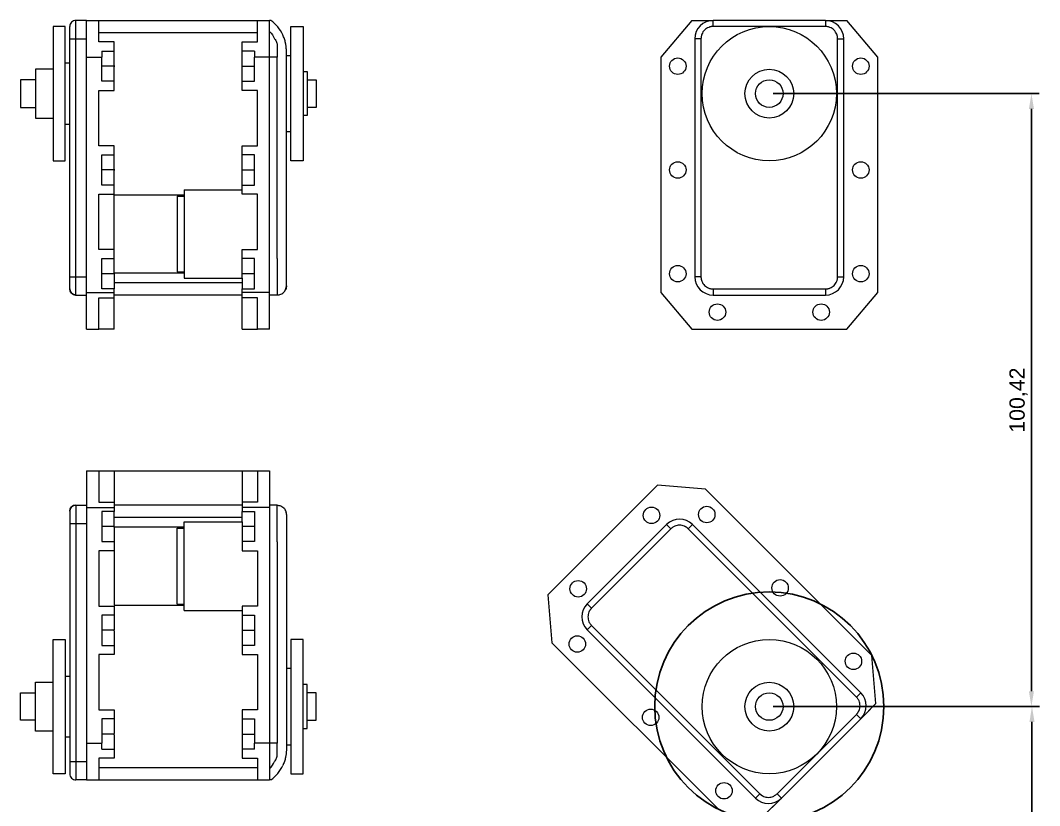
# Model space of a CAD drawing. Header units: millimetres. Extents: x 2045 to 5131, y -377 to 2192.
# Drawn here: x 3257 to 3424.1, y 1363.3 to 1491.9 of the extents above; entities that cross this region are included whole.
import ezdxf

# ---------------------------------------------------------------- set-up
doc = ezdxf.new("R2010")
doc.units = ezdxf.units.MM
doc.layers.add('AM_5', color=3, linetype='Continuous', lineweight=25)
doc.layers.add('Legs', color=7, linetype='Continuous')
doc.layers.add('RX-28', color=7, linetype='Continuous')
doc.styles.get("Standard").update_dxf_attribs({"font": 'arial.ttf'})
doc.dimstyles.new('ISO-25$0', dxfattribs={"dimtxt": 2.5, "dimasz": 2.5, "dimexe": 1.25, "dimexo": 0.625, "dimtad": 1, "dimtxsty": 'Standard', "dimcen": 2.5, "dimadec": 0, "dimazin": 0, "dimtfac": 1, "dimtmove": 0, "dimatfit": 3, "dimfxl": 1, "dimarcsym": 0})

# ---------------------------------------------------------------- blocks, each defined once
blk = doc.blocks.new('*D13')
at = {"layer": 'AM_5', "color": 0, "lineweight": -2, "transparency": 16777216}
for p, q in [((3380.41, 1479.91), (3424, 1479.91)), ((3422.75, 1477.41), (3422.75, 1381.99)), ((3380.41, 1379.49), (3424, 1379.49))]:
    blk.add_line(p, q, dxfattribs=at)
at = {"layer": 'AM_5', "color": 0, "transparency": 16777216}
for points in [[(3422.34, 1477.41), (3423.17, 1477.41), (3422.75, 1479.91)], [(3422.34, 1381.99), (3423.17, 1381.99), (3422.75, 1379.49)]]:
    blk.add_solid(points, dxfattribs=at)
at = {"layer": 'Defpoints', "color": 0, "transparency": 16777216}
for p in [(3379.79, 1479.91), (3379.79, 1379.49), (3422.75, 1379.49)]:
    blk.add_point(p, dxfattribs=at)
at = {"layer": 'AM_5', "color": 0, "transparency": 16777216, "insert": (3420.63, 1429.7), "char_height": 2.5, "attachment_point": 5, "rotation": 90}
blk.add_mtext('100,42', dxfattribs=at)
blk = doc.blocks.new('*D14')
at = {"layer": 'AM_5', "color": 0, "lineweight": -2, "transparency": 16777216}
for p, q in [((3380.41, 1379.49), (3424.09, 1379.49)), ((3422.84, 1376.99), (3422.84, 1263.01)), ((3380.41, 1260.51), (3424.09, 1260.51))]:
    blk.add_line(p, q, dxfattribs=at)
at = {"layer": 'AM_5', "color": 0, "transparency": 16777216}
for points in [[(3422.43, 1376.99), (3423.26, 1376.99), (3422.84, 1379.49)], [(3422.43, 1263.01), (3423.26, 1263.01), (3422.84, 1260.51)]]:
    blk.add_solid(points, dxfattribs=at)
at = {"layer": 'Defpoints', "color": 0, "transparency": 16777216}
for p in [(3379.79, 1379.49), (3379.79, 1260.51), (3422.84, 1260.51)]:
    blk.add_point(p, dxfattribs=at)
at = {"layer": 'AM_5', "color": 0, "transparency": 16777216, "insert": (3420.72, 1320), "char_height": 2.5, "attachment_point": 5, "rotation": 90}
blk.add_mtext('118,98', dxfattribs=at)

msp = doc.modelspace()

# ---------------------------------------------------------------- linework, layer by layer
at = {"layer": 'Legs', "color": 7, "linetype": 'Continuous', "lineweight": 15}
for p, q in [((3266.138, 1488.913), (3266.138, 1491.913)), ((3267.888, 1491.913), (3266.138, 1491.913)), ((3267.888, 1485.913), (3267.888, 1491.913)), ((3267.888, 1491.913), (3269.888, 1491.913)), ((3269.888, 1488.388), (3269.888, 1491.913)), ((3269.888, 1491.913), (3295.888, 1491.913)), ((3295.888, 1488.388), (3295.888, 1491.913)), ((3295.888, 1491.913), (3297.888, 1491.913)), ((3297.888, 1485.913), (3297.888, 1491.913)), ((3262.388, 1490.913), (3262.388, 1468.913)), ((3264.388, 1468.913), (3264.388, 1490.913)), ((3301.388, 1468.913), (3301.388, 1490.913)), ((3303.388, 1490.913), (3303.388, 1468.913)), ((3265.138, 1488.913), (3266.138, 1488.913)), ((3265.138, 1449.913), (3265.138, 1488.913)), ((3266.138, 1488.913), (3267.888, 1488.913)), ((3266.138, 1449.913), (3266.138, 1488.913)), ((3269.888, 1489.913), (3295.888, 1489.913)), ((3272.388, 1488.388), (3269.888, 1488.388)), ((3270.388, 1486.888), (3272.388, 1486.888)), ((3270.388, 1486.888), (3270.388, 1485.913)), ((3272.388, 1486.888), (3272.388, 1488.388)), ((3272.388, 1484.513), (3272.388, 1486.888)), ((3293.388, 1486.888), (3293.388, 1488.388)), ((3293.388, 1488.388), (3295.888, 1488.388)), ((3295.388, 1486.888), (3293.388, 1486.888)), ((3293.388, 1484.513), (3293.388, 1486.888)), ((3295.388, 1486.888), (3295.388, 1485.913)), ((3299.138, 1487.77), (3299.138, 1486.913)), ((3267.888, 1485.913), (3270.388, 1485.913)), ((3267.888, 1447.313), (3267.888, 1485.913)), ((3270.388, 1481.938), (3270.388, 1485.913)), ((3295.388, 1481.938), (3295.388, 1485.913)), ((3297.888, 1485.913), (3295.388, 1485.913)), ((3297.888, 1447.313), (3297.888, 1485.913)), ((3299.138, 1485.913), (3297.888, 1485.913)), ((3299.138, 1452.913), (3299.138, 1485.913)), ((3300.638, 1453.414), (3300.638, 1485.412)), ((3259.538, 1483.913), (3259.538, 1475.913)), ((3272.388, 1484.413), (3270.388, 1484.413)), ((3272.388, 1484.513), (3272.388, 1484.313)), ((3272.388, 1481.938), (3272.388, 1484.313)), ((3293.388, 1484.313), (3293.388, 1484.513)), ((3293.388, 1484.413), (3295.388, 1484.413)), ((3293.388, 1481.938), (3293.388, 1484.313)), ((3304.038, 1483.513), (3304.038, 1476.313)), ((3257.038, 1482.163), (3257.038, 1477.663)), ((3272.388, 1481.938), (3270.388, 1481.938)), ((3272.388, 1480.438), (3272.388, 1481.938)), ((3293.388, 1480.438), (3293.388, 1481.938)), ((3293.388, 1481.938), (3295.388, 1481.938)), ((3305.538, 1482.163), (3305.538, 1477.663)), ((3269.888, 1480.438), (3272.388, 1480.438)), ((3269.888, 1471.388), (3269.888, 1480.438)), ((3295.888, 1480.438), (3293.388, 1480.438)), ((3295.888, 1471.388), (3295.888, 1480.438)), ((3272.388, 1471.388), (3269.888, 1471.388)), ((3272.388, 1469.888), (3272.388, 1471.388)), ((3293.388, 1469.888), (3293.388, 1471.388)), ((3293.388, 1471.388), (3295.888, 1471.388)), ((3270.388, 1469.888), (3272.388, 1469.888)), ((3270.388, 1464.938), (3270.388, 1469.888)), ((3272.388, 1467.513), (3272.388, 1469.888)), ((3295.388, 1469.888), (3293.388, 1469.888)), ((3293.388, 1467.513), (3293.388, 1469.888)), ((3295.388, 1464.938), (3295.388, 1469.888)), ((3272.388, 1467.413), (3270.388, 1467.413)), ((3272.388, 1467.513), (3272.388, 1467.313)), ((3272.388, 1464.938), (3272.388, 1467.313)), ((3293.388, 1467.313), (3293.388, 1467.513)), ((3293.388, 1467.413), (3295.388, 1467.413)), ((3293.388, 1464.938), (3293.388, 1467.313)), ((3269.888, 1463.438), (3272.388, 1463.438)), ((3269.888, 1454.388), (3269.888, 1463.438)), ((3272.388, 1464.938), (3270.388, 1464.938)), ((3272.388, 1463.438), (3272.388, 1464.938)), ((3283.888, 1464.163), (3283.888, 1449.663)), ((3283.888, 1464.163), (3293.388, 1464.163)), ((3293.388, 1463.438), (3293.388, 1464.938)), ((3293.388, 1464.938), (3295.388, 1464.938)), ((3295.888, 1463.438), (3293.388, 1463.438)), ((3295.888, 1454.388), (3295.888, 1463.438)), ((3272.388, 1463.313), (3283.888, 1463.313)), ((3272.388, 1454.388), (3272.388, 1463.313)), ((3282.738, 1463.123), (3282.738, 1450.703)), ((3282.738, 1463.123), (3283.888, 1463.123)), ((3272.388, 1454.388), (3269.888, 1454.388)), ((3272.388, 1452.888), (3272.388, 1454.388)), ((3293.388, 1452.888), (3293.388, 1454.388)), ((3293.388, 1454.388), (3295.888, 1454.388)), ((3270.388, 1452.888), (3272.388, 1452.888)), ((3270.388, 1447.938), (3270.388, 1452.888)), ((3272.388, 1450.513), (3272.388, 1452.888)), ((3295.388, 1452.888), (3293.388, 1452.888)), ((3293.388, 1449.663), (3293.388, 1452.888)), ((3295.388, 1447.938), (3295.388, 1452.888)), ((3299.138, 1451.913), (3299.138, 1449.913)), ((3272.388, 1450.413), (3270.388, 1450.413)), ((3272.388, 1450.513), (3272.388, 1450.313)), ((3283.888, 1450.513), (3272.388, 1450.513)), ((3272.388, 1450.313), (3272.388, 1447.938)), ((3282.738, 1450.703), (3283.888, 1450.703)), ((3295.388, 1450.413), (3293.388, 1450.413)), ((3265.138, 1449.913), (3266.138, 1449.913)), ((3266.138, 1446.913), (3266.138, 1449.913)), ((3266.138, 1449.913), (3267.888, 1449.913)), ((3293.388, 1448.913), (3272.388, 1448.913)), ((3283.888, 1449.663), (3293.388, 1449.663)), ((3293.388, 1449.663), (3293.388, 1447.938)), ((3299.138, 1449.913), (3299.138, 1447.913)), ((3300.638, 1448.414), (3300.638, 1449.913)), ((3266.138, 1446.913), (3267.888, 1446.913)), ((3267.888, 1447.313), (3272.388, 1447.313)), ((3267.888, 1441.313), (3267.888, 1447.313)), ((3272.388, 1447.938), (3270.388, 1447.938)), ((3272.388, 1447.313), (3272.388, 1447.938)), ((3272.388, 1446.438), (3272.388, 1447.313)), ((3293.388, 1446.913), (3272.388, 1446.913)), ((3293.388, 1447.938), (3295.388, 1447.938)), ((3293.388, 1447.313), (3293.388, 1447.938)), ((3297.888, 1447.313), (3293.388, 1447.313)), ((3293.388, 1446.438), (3293.388, 1447.313)), ((3297.888, 1441.313), (3297.888, 1447.313)), ((3299.138, 1446.913), (3297.888, 1446.913)), ((3269.888, 1446.438), (3272.388, 1446.438)), ((3269.888, 1441.313), (3269.888, 1446.438)), ((3272.388, 1441.313), (3272.388, 1446.438)), ((3295.888, 1446.438), (3293.388, 1446.438)), ((3293.388, 1441.313), (3293.388, 1446.438)), ((3295.888, 1441.313), (3295.888, 1446.438)), ((3267.888, 1441.313), (3269.888, 1441.313)), ((3272.388, 1441.313), (3269.888, 1441.313)), ((3272.388, 1441.313), (3269.888, 1441.313)), ((3272.388, 1441.313), (3270.388, 1441.313)), ((3272.388, 1441.313), (3270.388, 1441.313)), ((3293.388, 1441.313), (3295.888, 1441.313)), ((3293.388, 1441.313), (3295.388, 1441.313)), ((3293.388, 1441.313), (3295.888, 1441.313)), ((3293.388, 1441.313), (3295.388, 1441.313)), ((3297.888, 1441.313), (3295.888, 1441.313)), ((3267.888, 1418.088), (3297.888, 1418.088)), ((3267.888, 1418.088), (3267.888, 1412.088)), ((3269.888, 1418.088), (3269.888, 1412.963)), ((3272.388, 1418.088), (3272.388, 1412.963)), ((3293.388, 1418.088), (3293.388, 1412.963)), ((3295.888, 1418.088), (3295.888, 1412.963)), ((3297.888, 1418.088), (3297.888, 1412.088)), ((3361.475, 1415.763), (3343.515, 1397.802)), ((3369.324, 1415.126), (3361.475, 1415.763)), ((3396.618, 1387.832), (3369.324, 1415.126)), ((3266.138, 1412.488), (3266.138, 1409.488)), ((3266.138, 1412.488), (3267.888, 1412.488)), ((3267.888, 1412.088), (3272.388, 1412.088)), ((3267.888, 1412.088), (3267.888, 1373.488)), ((3269.888, 1412.963), (3272.388, 1412.963)), ((3272.388, 1412.963), (3272.388, 1412.088)), ((3293.388, 1412.488), (3272.388, 1412.488)), ((3272.388, 1412.088), (3272.388, 1411.463)), ((3295.888, 1412.963), (3293.388, 1412.963)), ((3293.388, 1412.963), (3293.388, 1412.088)), ((3297.888, 1412.088), (3293.388, 1412.088)), ((3293.388, 1412.088), (3293.388, 1411.463)), ((3299.138, 1412.488), (3297.888, 1412.488)), ((3297.888, 1412.088), (3297.888, 1373.488)), ((3270.388, 1411.463), (3270.388, 1406.513)), ((3272.388, 1411.463), (3270.388, 1411.463)), ((3272.388, 1409.088), (3272.388, 1411.463)), ((3293.388, 1410.488), (3272.388, 1410.488)), ((3293.388, 1411.463), (3295.388, 1411.463)), ((3293.388, 1409.738), (3293.388, 1411.463)), ((3295.388, 1411.463), (3295.388, 1406.513)), ((3299.138, 1409.488), (3299.138, 1411.488)), ((3300.638, 1410.987), (3300.638, 1409.488)), ((3265.138, 1409.488), (3266.138, 1409.488)), ((3265.138, 1409.488), (3265.138, 1370.488)), ((3266.138, 1409.488), (3267.888, 1409.488)), ((3266.138, 1409.488), (3266.138, 1370.488)), ((3272.388, 1408.988), (3270.388, 1408.988)), ((3272.388, 1408.888), (3272.388, 1409.088)), ((3272.388, 1408.888), (3272.388, 1406.513)), ((3283.888, 1408.888), (3272.388, 1408.888)), ((3282.738, 1396.278), (3282.738, 1408.698)), ((3282.738, 1408.698), (3283.888, 1408.698)), ((3283.888, 1395.238), (3283.888, 1409.738)), ((3283.888, 1409.738), (3293.388, 1409.738)), ((3293.388, 1409.738), (3293.388, 1406.513)), ((3295.388, 1408.988), (3293.388, 1408.988)), ((3299.138, 1407.488), (3299.138, 1409.488)), ((3362.96, 1409.328), (3349.949, 1396.317)), ((3363.667, 1408.621), (3350.656, 1395.61)), ((3363.667, 1408.621), (3362.96, 1409.328)), ((3366.496, 1408.621), (3367.203, 1409.328)), ((3394.073, 1381.044), (3366.496, 1408.621)), ((3394.78, 1381.751), (3367.203, 1409.328)), ((3269.888, 1405.013), (3269.888, 1395.963)), ((3272.388, 1405.013), (3269.888, 1405.013)), ((3270.388, 1406.513), (3272.388, 1406.513)), ((3272.388, 1406.513), (3272.388, 1405.013)), ((3272.388, 1405.013), (3272.388, 1396.088)), ((3295.388, 1406.513), (3293.388, 1406.513)), ((3293.388, 1406.513), (3293.388, 1405.013)), ((3293.388, 1405.013), (3295.888, 1405.013)), ((3295.888, 1405.013), (3295.888, 1395.963)), ((3299.138, 1406.488), (3299.138, 1373.488)), ((3300.638, 1405.987), (3300.638, 1373.989)), ((3343.515, 1397.802), (3344.151, 1389.953)), ((3269.888, 1395.963), (3272.388, 1395.963)), ((3272.388, 1396.088), (3283.888, 1396.088)), ((3272.388, 1395.963), (3272.388, 1394.463)), ((3282.738, 1396.278), (3283.888, 1396.278)), ((3283.888, 1395.238), (3293.388, 1395.238)), ((3295.888, 1395.963), (3293.388, 1395.963)), ((3293.388, 1395.963), (3293.388, 1394.463)), ((3350.656, 1395.61), (3349.949, 1396.317)), ((3270.388, 1394.463), (3270.388, 1389.513)), ((3272.388, 1394.463), (3270.388, 1394.463)), ((3272.388, 1394.463), (3272.388, 1392.088)), ((3293.388, 1394.463), (3295.388, 1394.463)), ((3293.388, 1394.463), (3293.388, 1392.088)), ((3295.388, 1394.463), (3295.388, 1389.513)), ((3272.388, 1391.988), (3270.388, 1391.988)), ((3272.388, 1391.888), (3272.388, 1392.088)), ((3272.388, 1391.888), (3272.388, 1389.513)), ((3293.388, 1392.088), (3293.388, 1391.888)), ((3293.388, 1391.988), (3295.388, 1391.988)), ((3293.388, 1391.888), (3293.388, 1389.513)), ((3350.656, 1392.782), (3349.949, 1392.075)), ((3349.949, 1392.075), (3377.527, 1364.497)), ((3350.656, 1392.782), (3378.234, 1365.205)), ((3262.388, 1368.488), (3262.388, 1390.488)), ((3264.388, 1390.488), (3264.388, 1368.488)), ((3301.388, 1390.488), (3301.388, 1368.488)), ((3303.388, 1368.488), (3303.388, 1390.488)), ((3344.151, 1389.953), (3371.445, 1362.659)), ((3270.388, 1389.513), (3272.388, 1389.513)), ((3272.388, 1389.513), (3272.388, 1388.013)), ((3295.388, 1389.513), (3293.388, 1389.513)), ((3293.388, 1389.513), (3293.388, 1388.013)), ((3269.888, 1388.013), (3269.888, 1378.963)), ((3272.388, 1388.013), (3269.888, 1388.013)), ((3293.388, 1388.013), (3295.888, 1388.013)), ((3295.888, 1388.013), (3295.888, 1378.963)), ((3397.255, 1379.983), (3396.618, 1387.832)), ((3259.538, 1375.488), (3259.538, 1383.488)), ((3257.038, 1377.238), (3257.038, 1381.738)), ((3304.038, 1375.888), (3304.038, 1383.088)), ((3305.538, 1377.238), (3305.538, 1381.738)), ((3394.073, 1381.044), (3394.78, 1381.751)), ((3397.255, 1379.983), (3394.78, 1377.508)), ((3397.255, 1379.983), (3395.487, 1378.215)), ((3269.888, 1378.963), (3272.388, 1378.963)), ((3272.388, 1378.963), (3272.388, 1377.463)), ((3295.888, 1378.963), (3293.388, 1378.963)), ((3293.388, 1378.963), (3293.388, 1377.463)), ((3270.388, 1377.463), (3270.388, 1373.488)), ((3272.388, 1377.463), (3270.388, 1377.463)), ((3272.388, 1377.463), (3272.388, 1375.088)), ((3293.388, 1377.463), (3295.388, 1377.463)), ((3293.388, 1377.463), (3293.388, 1375.088)), ((3295.388, 1377.463), (3295.388, 1373.488)), ((3381.062, 1365.205), (3394.073, 1378.215)), ((3381.769, 1364.497), (3394.78, 1377.508)), ((3394.073, 1378.215), (3394.78, 1377.508)), ((3272.388, 1374.988), (3270.388, 1374.988)), ((3272.388, 1374.888), (3272.388, 1375.088)), ((3272.388, 1374.888), (3272.388, 1372.513)), ((3293.388, 1375.088), (3293.388, 1374.888)), ((3293.388, 1374.988), (3295.388, 1374.988)), ((3293.388, 1374.888), (3293.388, 1372.513)), ((3267.888, 1373.488), (3267.888, 1367.488)), ((3267.888, 1373.488), (3270.388, 1373.488)), ((3270.388, 1372.513), (3270.388, 1373.488)), ((3297.888, 1373.488), (3295.388, 1373.488)), ((3295.388, 1372.513), (3295.388, 1373.488)), ((3297.888, 1373.488), (3297.888, 1367.488)), ((3299.138, 1373.488), (3297.888, 1373.488)), ((3270.388, 1372.513), (3272.388, 1372.513)), ((3272.388, 1372.513), (3272.388, 1371.013)), ((3295.388, 1372.513), (3293.388, 1372.513)), ((3293.388, 1372.513), (3293.388, 1371.013)), ((3299.138, 1371.631), (3299.138, 1372.488)), ((3265.138, 1370.488), (3266.138, 1370.488)), ((3266.138, 1370.488), (3266.138, 1367.488)), ((3266.138, 1370.488), (3267.888, 1370.488)), ((3269.888, 1371.013), (3269.888, 1367.488)), ((3272.388, 1371.013), (3269.888, 1371.013)), ((3293.388, 1371.013), (3295.888, 1371.013)), ((3295.888, 1371.013), (3295.888, 1367.488)), ((3269.888, 1369.488), (3295.888, 1369.488)), ((3267.888, 1367.488), (3266.138, 1367.488)), ((3267.888, 1367.488), (3269.888, 1367.488)), ((3269.888, 1367.488), (3295.888, 1367.488)), ((3295.888, 1367.488), (3297.888, 1367.488)), ((3378.234, 1365.205), (3377.527, 1364.497)), ((3381.769, 1364.497), (3381.062, 1365.205)), ((3381.769, 1364.497), (3379.294, 1362.023)), ((3381.062, 1363.79), (3379.294, 1362.023))]:
    msp.add_line(p, q, dxfattribs=at)
for centre, radius in [((3360.485, 1410.813), 1.35), ((3369.536, 1410.954), 1.35), ((3348.464, 1398.792), 1.35), ((3381.557, 1398.934), 1.35), ((3348.323, 1389.741), 1.35), ((3379.789, 1379.488), 11), ((3393.578, 1386.913), 1.35), ((3379.789, 1379.488), 4), ((3379.789, 1379.488), 2.25), ((3360.344, 1377.72), 1.35), ((3372.365, 1365.7), 1.35)]:
    msp.add_circle(centre, radius, dxfattribs=at)
for centre, radius, start, end in [((3266.138, 1490.913), 1, 90, 180.00001), ((3294.461, 1486.913), 6.177, 25.31713, 54.04316), ((3365.081, 1407.207), 3, 45, 135), ((3352.071, 1394.196), 3, 135, 225), ((3392.659, 1379.63), 3, 315, 45), ((3266.138, 1368.488), 1, 179.99999, 270), ((3294.461, 1372.488), 6.177, 305.95684, 334.68287), ((3379.648, 1366.619), 3, 225, 315)]:
    msp.add_arc(centre, radius, start, end, dxfattribs=at)
at = {"layer": 'Legs', "color": 7, "linetype": 'Continuous'}
for centre, start, end in [((3266.138, 1447.913), 180, 270), ((3266.138, 1411.488), 90, 180)]:
    msp.add_arc(centre, 1, start, end, dxfattribs=at)
at = {"layer": 'Legs', "color": 7, "linetype": 'Continuous', "lineweight": 15}
for points, degree in [([(3298.088, 1491.913), (3298.088, 1491.913), (3298.012, 1491.913), (3297.888, 1491.913)], 3), ([(3264.388, 1490.913), (3262.388, 1490.913)], 1), ([(3301.388, 1490.913), (3303.388, 1490.913)], 1), ([(3297.888, 1490.096), (3298.214, 1489.745), (3298.484, 1489.346), (3298.689, 1488.913)], 3), ([(3300.638, 1485.413), (3300.638, 1485.413), (3300.638, 1485.973), (3300.638, 1486.913)], 3), ([(3300.638, 1486.163), (3301.388, 1486.163)], 1), ([(3262.388, 1483.913), (3259.538, 1483.913)], 1), ([(3265.138, 1484.913), (3264.388, 1484.913)], 1), ([(3303.388, 1483.513), (3304.038, 1483.513)], 1), ([(3259.538, 1482.163), (3257.038, 1482.163)], 1), ([(3304.038, 1482.163), (3305.538, 1482.163)], 1), ([(3257.038, 1477.663), (3259.538, 1477.663)], 1), ([(3305.538, 1477.663), (3304.038, 1477.663)], 1), ([(3259.538, 1475.913), (3262.388, 1475.913)], 1), ([(3304.038, 1476.313), (3303.388, 1476.313)], 1), ([(3264.388, 1474.913), (3265.138, 1474.913)], 1), ([(3301.388, 1473.663), (3300.638, 1473.663)], 1), ([(3262.388, 1468.913), (3264.388, 1468.913)], 1), ([(3303.388, 1468.913), (3301.388, 1468.913)], 1), ([(3299.138, 1451.948), (3299.138, 1451.913)], 1), ([(3299.138, 1446.948), (3299.138, 1446.913)], 1), ([(3300.341, 1447.522), (3300.263, 1447.431)], 1), ([(3299.138, 1412.453), (3299.138, 1412.488)], 1), ([(3300.341, 1411.879), (3300.263, 1411.97)], 1), ([(3299.138, 1407.453), (3299.138, 1407.488)], 1), ([(3262.388, 1390.488), (3264.388, 1390.488)], 1), ([(3303.388, 1390.488), (3301.388, 1390.488)], 1), ([(3301.388, 1385.738), (3300.638, 1385.738)], 1), ([(3259.538, 1383.488), (3262.388, 1383.488)], 1), ([(3264.388, 1384.488), (3265.138, 1384.488)], 1), ([(3257.038, 1381.738), (3259.538, 1381.738)], 1), ([(3304.038, 1383.088), (3303.388, 1383.088)], 1), ([(3305.538, 1381.738), (3304.038, 1381.738)], 1), ([(3259.538, 1377.238), (3257.038, 1377.238)], 1), ([(3304.038, 1377.238), (3305.538, 1377.238)], 1), ([(3262.388, 1375.488), (3259.538, 1375.488)], 1), ([(3303.388, 1375.888), (3304.038, 1375.888)], 1), ([(3265.138, 1374.488), (3264.388, 1374.488)], 1), ([(3300.638, 1373.988), (3300.638, 1373.988), (3300.638, 1373.428), (3300.638, 1372.488)], 3), ([(3300.638, 1373.238), (3301.388, 1373.238)], 1), ([(3297.888, 1369.305), (3298.214, 1369.656), (3298.484, 1370.055), (3298.689, 1370.488)], 3), ([(3264.388, 1368.488), (3262.388, 1368.488)], 1), ([(3301.388, 1368.488), (3303.388, 1368.488)], 1), ([(3298.088, 1367.488), (3298.088, 1367.488), (3298.012, 1367.488), (3297.888, 1367.488)], 3)]:
    msp.add_open_spline(points, degree=degree, dxfattribs=at)
for points, knots in [([(3265.138, 1488.913), (3265.138, 1488.955), (3265.138, 1489.039), (3265.138, 1489.164), (3265.138, 1489.288), (3265.138, 1489.41), (3265.138, 1489.531), (3265.138, 1489.738), (3265.138, 1490.019), (3265.138, 1490.336), (3265.138, 1490.597), (3265.138, 1490.761), (3265.138, 1490.855), (3265.138, 1490.904), (3265.138, 1490.91), (3265.138, 1490.913)], [0, 0, 0, 0, 0.04032222, 0.08031714, 0.12014249, 0.15995801, 0.19992356, 0.24019724, 0.37004189, 0.50005725, 0.62990199, 0.75991743, 0.84004545, 0.91964627, 1, 1, 1, 1]), ([(3298.689, 1488.913), (3298.841, 1488.729), (3298.957, 1488.533), (3299.106, 1488.142), (3299.138, 1487.947), (3299.138, 1487.77)], [0, 0, 0, 0, 0.5, 0.5, 1, 1, 1, 1]), ([(3300.638, 1486.913), (3300.638, 1486.972), (3300.637, 1487.092), (3300.628, 1487.275), (3300.615, 1487.463), (3300.595, 1487.654), (3300.568, 1487.849), (3300.534, 1488.047), (3300.485, 1488.287), (3300.415, 1488.572), (3300.314, 1488.899), (3300.192, 1489.229), (3300.095, 1489.445), (3300.045, 1489.554)], [0, 0, 0, 0, 0.070877, 0.1420784, 0.2137175, 0.285906, 0.3587527, 0.4323636, 0.5068416, 0.6264285, 0.748243, 0.872652, 1, 1, 1, 1]), ([(3299.138, 1486.913), (3299.138, 1486.913), (3299.138, 1486.891), (3299.138, 1486.794), (3299.138, 1486.717), (3299.138, 1486.522), (3299.138, 1486.404), (3299.138, 1486.158), (3299.138, 1486.031), (3299.138, 1485.913)], [0, 0, 0, 0, 0.25, 0.25, 0.5, 0.5, 0.75, 0.75, 1, 1, 1, 1]), ([(3300.638, 1449.913), (3300.638, 1450.841), (3300.638, 1451.731), (3300.638, 1453.044), (3300.638, 1453.413), (3300.638, 1453.413)], [0, 0, 0, 0, 0.5, 0.5, 1, 1, 1, 1]), ([(3299.138, 1452.913), (3299.138, 1452.782), (3299.138, 1452.519), (3299.138, 1452.192), (3299.138, 1451.985), (3299.138, 1451.958), (3299.138, 1451.948)], [0, 0, 0, 0, 0.2825844, 0.5651689, 0.8477533, 1, 1, 1, 1]), ([(3265.138, 1447.913), (3265.138, 1447.914), (3265.138, 1447.915), (3265.138, 1447.927), (3265.138, 1447.947), (3265.138, 1447.974), (3265.138, 1448.009), (3265.138, 1448.084), (3265.138, 1448.229), (3265.138, 1448.489), (3265.138, 1448.807), (3265.138, 1449.125), (3265.138, 1449.414), (3265.138, 1449.661), (3265.138, 1449.829), (3265.138, 1449.913)], [0, 0, 0, 0, 0.0403222, 0.0803171, 0.1201425, 0.159958, 0.1999236, 0.2401972, 0.3700419, 0.5000573, 0.629902, 0.7599174, 0.8400454, 0.9196463, 1, 1, 1, 1]), ([(3300.638, 1448.414), (3300.633, 1448.32), (3300.62, 1448.121), (3300.556, 1447.886), (3300.483, 1447.76), (3300.464, 1447.727)], [0, 0, 0, 0, 0.3971375, 0.8406945, 1, 1, 1, 1]), ([(3299.122, 1446.929), (3299.198, 1446.934), (3299.345, 1446.942), (3299.604, 1446.997), (3299.911, 1447.118), (3300.134, 1447.273), (3300.258, 1447.417), (3300.284, 1447.447)], [0, 0, 0, 0, 0.1677828, 0.3204249, 0.5757663, 0.9127774, 1, 1, 1, 1]), ([(3299.138, 1447.913), (3299.138, 1447.782), (3299.138, 1447.519), (3299.138, 1447.192), (3299.138, 1446.985), (3299.138, 1446.958), (3299.138, 1446.948)], [0, 0, 0, 0, 0.2825843, 0.5651687, 0.847753, 1, 1, 1, 1]), ([(3300.284, 1447.447), (3300.294, 1447.459), (3300.355, 1447.527), (3300.462, 1447.698), (3300.583, 1447.98), (3300.602, 1448.206), (3300.612, 1448.328)], [0, 0, 0, 0, 0.050132, 0.2955176, 0.6187189, 1, 1, 1, 1]), ([(3299.122, 1412.472), (3299.198, 1412.467), (3299.345, 1412.459), (3299.604, 1412.404), (3299.911, 1412.283), (3300.134, 1412.128), (3300.258, 1411.984), (3300.284, 1411.954)], [0, 0, 0, 0, 0.1677828, 0.3204249, 0.5757663, 0.9127774, 1, 1, 1, 1]), ([(3299.138, 1411.488), (3299.138, 1411.619), (3299.138, 1411.882), (3299.138, 1412.209), (3299.138, 1412.416), (3299.138, 1412.443), (3299.138, 1412.453)], [0, 0, 0, 0, 0.2825843, 0.5651687, 0.847753, 1, 1, 1, 1]), ([(3300.284, 1411.954), (3300.294, 1411.942), (3300.355, 1411.874), (3300.462, 1411.703), (3300.583, 1411.421), (3300.602, 1411.195), (3300.612, 1411.073)], [0, 0, 0, 0, 0.050132, 0.2955176, 0.6187189, 1, 1, 1, 1]), ([(3300.638, 1410.987), (3300.633, 1411.081), (3300.62, 1411.28), (3300.556, 1411.515), (3300.483, 1411.641), (3300.464, 1411.674)], [0, 0, 0, 0, 0.3971375, 0.8406945, 1, 1, 1, 1]), ([(3265.138, 1411.488), (3265.138, 1411.487), (3265.138, 1411.486), (3265.138, 1411.474), (3265.138, 1411.454), (3265.138, 1411.427), (3265.138, 1411.392), (3265.138, 1411.317), (3265.138, 1411.172), (3265.138, 1410.912), (3265.138, 1410.594), (3265.138, 1410.276), (3265.138, 1409.987), (3265.138, 1409.74), (3265.138, 1409.572), (3265.138, 1409.488)], [0, 0, 0, 0, 0.0403222, 0.0803171, 0.1201425, 0.159958, 0.1999236, 0.2401972, 0.3700419, 0.5000573, 0.629902, 0.7599174, 0.8400454, 0.9196463, 1, 1, 1, 1]), ([(3300.638, 1409.488), (3300.638, 1408.56), (3300.638, 1407.67), (3300.638, 1406.357), (3300.638, 1405.988), (3300.638, 1405.988)], [0, 0, 0, 0, 0.5, 0.5, 1, 1, 1, 1]), ([(3366.496, 1408.621), (3366.465, 1408.65), (3366.405, 1408.709), (3366.308, 1408.789), (3366.206, 1408.862), (3366.101, 1408.929), (3365.991, 1408.99), (3365.792, 1409.083), (3365.49, 1409.18), (3365.082, 1409.22), (3364.673, 1409.18), (3364.332, 1409.071), (3364.061, 1408.933), (3363.851, 1408.792), (3363.729, 1408.678), (3363.667, 1408.621)], [0, 0, 0, 0, 0.0403222, 0.0803171, 0.1201425, 0.159958, 0.1999236, 0.2401972, 0.3700419, 0.5000573, 0.629902, 0.7599174, 0.8400454, 0.9196463, 1, 1, 1, 1]), ([(3299.138, 1406.488), (3299.138, 1406.619), (3299.138, 1406.882), (3299.138, 1407.209), (3299.138, 1407.416), (3299.138, 1407.443), (3299.138, 1407.453)], [0, 0, 0, 0, 0.2825844, 0.5651689, 0.8477533, 1, 1, 1, 1]), ([(3350.656, 1395.61), (3350.627, 1395.58), (3350.569, 1395.519), (3350.489, 1395.422), (3350.415, 1395.321), (3350.348, 1395.215), (3350.288, 1395.105), (3350.194, 1394.906), (3350.098, 1394.605), (3350.057, 1394.196), (3350.098, 1393.788), (3350.207, 1393.446), (3350.345, 1393.175), (3350.485, 1392.966), (3350.599, 1392.843), (3350.656, 1392.782)], [0, 0, 0, 0, 0.0403222, 0.0803171, 0.1201425, 0.159958, 0.1999236, 0.2401972, 0.3700419, 0.5000573, 0.629902, 0.7599174, 0.8400454, 0.9196463, 1, 1, 1, 1]), ([(3394.073, 1378.215), (3394.102, 1378.246), (3394.16, 1378.306), (3394.24, 1378.403), (3394.314, 1378.505), (3394.381, 1378.61), (3394.442, 1378.721), (3394.535, 1378.919), (3394.632, 1379.221), (3394.672, 1379.629), (3394.632, 1380.038), (3394.523, 1380.379), (3394.385, 1380.65), (3394.244, 1380.86), (3394.13, 1380.982), (3394.073, 1381.044)], [0, 0, 0, 0, 0.0403222, 0.0803171, 0.1201425, 0.159958, 0.1999236, 0.2401972, 0.3700419, 0.5000573, 0.629902, 0.7599174, 0.8400454, 0.9196463, 1, 1, 1, 1]), ([(3299.138, 1372.488), (3299.138, 1372.488), (3299.138, 1372.51), (3299.138, 1372.607), (3299.138, 1372.683), (3299.138, 1372.879), (3299.138, 1372.997), (3299.138, 1373.243), (3299.138, 1373.37), (3299.138, 1373.488)], [0, 0, 0, 0, 0.25, 0.25, 0.5, 0.5, 0.75, 0.75, 1, 1, 1, 1]), ([(3298.689, 1370.488), (3298.841, 1370.672), (3298.957, 1370.868), (3299.106, 1371.259), (3299.138, 1371.454), (3299.138, 1371.631)], [0, 0, 0, 0, 0.5, 0.5, 1, 1, 1, 1]), ([(3300.638, 1372.488), (3300.638, 1372.429), (3300.637, 1372.309), (3300.628, 1372.126), (3300.615, 1371.938), (3300.595, 1371.747), (3300.568, 1371.552), (3300.534, 1371.354), (3300.485, 1371.114), (3300.415, 1370.829), (3300.314, 1370.502), (3300.192, 1370.172), (3300.095, 1369.956), (3300.045, 1369.847)], [0, 0, 0, 0, 0.070877, 0.1420784, 0.2137175, 0.285906, 0.3587527, 0.4323636, 0.5068416, 0.6264285, 0.748243, 0.872652, 1, 1, 1, 1]), ([(3265.138, 1370.488), (3265.138, 1370.446), (3265.138, 1370.362), (3265.138, 1370.237), (3265.138, 1370.113), (3265.138, 1369.991), (3265.138, 1369.87), (3265.138, 1369.663), (3265.138, 1369.382), (3265.138, 1369.064), (3265.138, 1368.804), (3265.138, 1368.64), (3265.138, 1368.546), (3265.138, 1368.497), (3265.138, 1368.491), (3265.138, 1368.488)], [0, 0, 0, 0, 0.04032222, 0.08031714, 0.12014249, 0.15995801, 0.19992356, 0.24019724, 0.37004189, 0.50005725, 0.62990199, 0.75991743, 0.84004545, 0.91964627, 1, 1, 1, 1]), ([(3378.234, 1365.205), (3378.264, 1365.175), (3378.325, 1365.117), (3378.422, 1365.037), (3378.523, 1364.963), (3378.629, 1364.896), (3378.739, 1364.836), (3378.938, 1364.742), (3379.239, 1364.646), (3379.648, 1364.605), (3380.056, 1364.646), (3380.398, 1364.755), (3380.668, 1364.893), (3380.878, 1365.033), (3381, 1365.147), (3381.062, 1365.205)], [0, 0, 0, 0, 0.04032222, 0.08031714, 0.12014249, 0.15995801, 0.19992356, 0.24019724, 0.37004189, 0.50005725, 0.62990199, 0.75991743, 0.84004545, 0.91964627, 1, 1, 1, 1])]:
    msp.add_open_spline(points, degree=3, knots=knots, dxfattribs=at)
at = {"layer": 'RX-28', "color": 7, "linetype": 'Continuous', "lineweight": 15}
for p, q in [((3367.089, 1491.913), (3361.989, 1485.913)), ((3367.089, 1491.913), (3370.589, 1491.913)), ((3367.089, 1491.913), (3369.589, 1491.913)), ((3388.989, 1491.913), (3370.589, 1491.913)), ((3370.589, 1490.913), (3370.589, 1491.913)), ((3388.989, 1491.913), (3388.989, 1490.913)), ((3388.989, 1491.913), (3392.489, 1491.913)), ((3389.989, 1491.913), (3392.489, 1491.913)), ((3397.589, 1485.913), (3392.489, 1491.913)), ((3388.989, 1490.913), (3370.589, 1490.913)), ((3367.589, 1488.913), (3367.589, 1449.913)), ((3368.589, 1488.913), (3367.589, 1488.913)), ((3368.589, 1488.913), (3368.589, 1449.913)), ((3390.989, 1449.913), (3390.989, 1488.913)), ((3390.989, 1488.913), (3391.989, 1488.913)), ((3391.989, 1449.913), (3391.989, 1488.913)), ((3361.989, 1485.913), (3361.989, 1447.313)), ((3397.589, 1447.313), (3397.589, 1485.913)), ((3368.589, 1449.913), (3367.589, 1449.913)), ((3390.989, 1449.913), (3391.989, 1449.913)), ((3361.989, 1447.313), (3367.089, 1441.313)), ((3370.589, 1447.913), (3388.989, 1447.913)), ((3370.589, 1447.913), (3370.589, 1446.913)), ((3370.589, 1446.913), (3388.989, 1446.913)), ((3388.989, 1447.913), (3388.989, 1446.913)), ((3392.489, 1441.313), (3397.589, 1447.313)), ((3367.089, 1441.313), (3392.489, 1441.313))]:
    msp.add_line(p, q, dxfattribs=at)
for centre, radius in [((3379.789, 1479.913), 11), ((3364.789, 1484.413), 1.35), ((3394.789, 1484.413), 1.35), ((3379.789, 1479.913), 4), ((3379.789, 1479.913), 2.25), ((3364.789, 1467.413), 1.35), ((3394.789, 1467.413), 1.35), ((3364.789, 1450.413), 1.35), ((3394.789, 1450.413), 1.35), ((3371.289, 1444.113), 1.35), ((3388.289, 1444.113), 1.35)]:
    msp.add_circle(centre, radius, dxfattribs=at)
at = {"layer": 'RX-28', "color": 1}
msp.add_circle((3379.789, 1379.488), 18.784, dxfattribs=at)
at = {"layer": 'RX-28', "color": 7, "linetype": 'Continuous', "lineweight": 15}
for centre, start, end in [((3370.589, 1488.913), 90, 180), ((3388.989, 1488.913), 0, 90), ((3370.589, 1449.913), 180, 270), ((3388.989, 1449.913), 270, 0)]:
    msp.add_arc(centre, 3, start, end, dxfattribs=at)
for points, knots in [([(3370.589, 1490.913), (3370.547, 1490.912), (3370.463, 1490.911), (3370.338, 1490.898), (3370.214, 1490.879), (3370.092, 1490.852), (3369.971, 1490.816), (3369.764, 1490.742), (3369.483, 1490.597), (3369.166, 1490.337), (3368.905, 1490.019), (3368.741, 1489.701), (3368.647, 1489.412), (3368.598, 1489.164), (3368.592, 1488.997), (3368.589, 1488.913)], [0, 0, 0, 0, 0.0403222, 0.0803171, 0.1201425, 0.159958, 0.1999236, 0.2401972, 0.3700419, 0.5000573, 0.629902, 0.7599174, 0.8400454, 0.9196463, 1, 1, 1, 1]), ([(3390.989, 1488.913), (3390.989, 1488.955), (3390.987, 1489.039), (3390.975, 1489.164), (3390.955, 1489.288), (3390.928, 1489.41), (3390.893, 1489.531), (3390.818, 1489.738), (3390.673, 1490.019), (3390.413, 1490.336), (3390.096, 1490.597), (3389.777, 1490.761), (3389.488, 1490.855), (3389.241, 1490.904), (3389.073, 1490.91), (3388.989, 1490.913)], [0, 0, 0, 0, 0.04032222, 0.08031714, 0.12014249, 0.15995801, 0.19992356, 0.24019724, 0.37004189, 0.50005725, 0.62990199, 0.75991743, 0.84004545, 0.91964627, 1, 1, 1, 1]), ([(3368.589, 1449.913), (3368.59, 1449.871), (3368.592, 1449.787), (3368.604, 1449.661), (3368.623, 1449.538), (3368.651, 1449.415), (3368.686, 1449.295), (3368.76, 1449.088), (3368.905, 1448.807), (3369.165, 1448.489), (3369.483, 1448.229), (3369.802, 1448.065), (3370.09, 1447.971), (3370.338, 1447.922), (3370.505, 1447.916), (3370.589, 1447.913)], [0, 0, 0, 0, 0.0403222, 0.0803171, 0.1201425, 0.159958, 0.1999236, 0.2401972, 0.3700419, 0.5000573, 0.629902, 0.7599174, 0.8400454, 0.9196463, 1, 1, 1, 1]), ([(3388.989, 1447.913), (3389.031, 1447.914), (3389.116, 1447.915), (3389.241, 1447.927), (3389.364, 1447.947), (3389.487, 1447.974), (3389.607, 1448.009), (3389.814, 1448.084), (3390.095, 1448.229), (3390.413, 1448.489), (3390.673, 1448.807), (3390.838, 1449.125), (3390.931, 1449.414), (3390.98, 1449.661), (3390.986, 1449.829), (3390.989, 1449.913)], [0, 0, 0, 0, 0.0403222, 0.0803171, 0.1201425, 0.159958, 0.1999236, 0.2401972, 0.3700419, 0.5000573, 0.629902, 0.7599174, 0.8400454, 0.9196463, 1, 1, 1, 1])]:
    msp.add_open_spline(points, degree=3, knots=knots, dxfattribs=at)

# ---------------------------------------------------------------- dimensions: what is measured, and where the dimension line sits
at = {"layer": 'AM_5'}
for base, p1, p2, picture, middle in [((3422.7535, 1379.4881), (3379.7893, 1479.9128), (3379.7893, 1379.4881), '*D13', (3420.6261, 1429.7005)), ((3422.8448, 1260.5128), (3379.7893, 1379.4881), (3379.7893, 1260.5128), '*D14', (3420.7174, 1320.0005))]:
    dim = msp.add_linear_dim(base=base, p1=p1, p2=p2, angle=90, dimstyle='ISO-25$0', dxfattribs=at)
    dim.commit()
    dim.dimension.update_dxf_attribs({"geometry": picture, "text_midpoint": middle})

doc.saveas('drawing.dxf')
